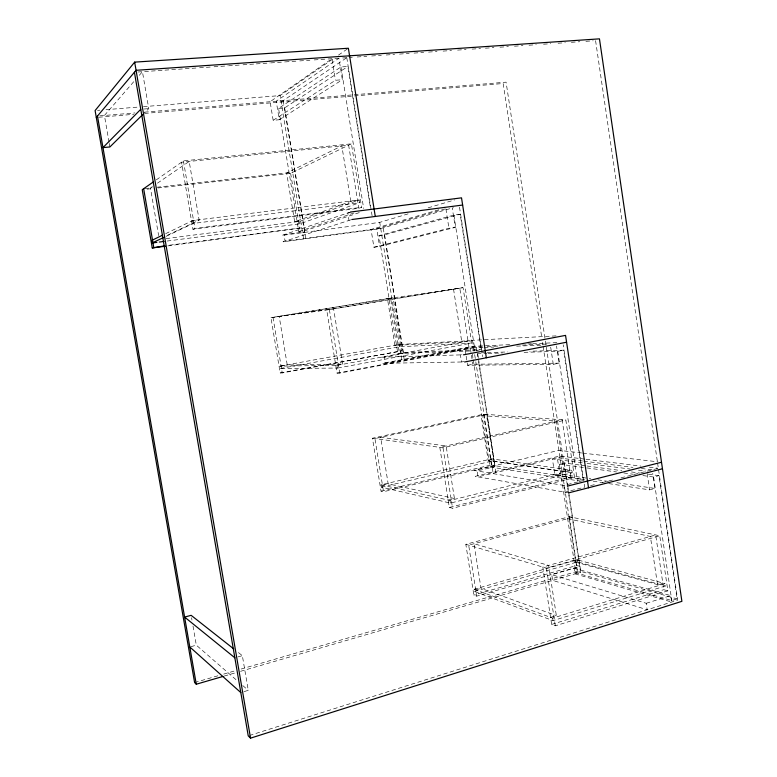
<?xml version="1.0" encoding="UTF-8"?>
<svg xmlns="http://www.w3.org/2000/svg" width="777" height="777" viewBox="0 0 777 777"><rect width="100%" height="100%" fill="white"/><g stroke="black" fill="none" stroke-linecap="round" stroke-linejoin="round"><path stroke-width="0.58" stroke-dasharray="3.88 2.91" d="M133.722 81.721L104.419 115.472L109.071 142.298M139.268 75.34L142.434 71.688L148.757 108.634L144.435 112.888M156.284 179.875L183.43 160.897L351.408 143.832L361.606 207.333L358.789 208.304L192.939 229.312L181.536 162.228L348.64 145.173L358.789 208.304M143.463 106.653L280.079 95.59L333.518 58.537M338.471 55.109L348.368 48.242M152.438 186.597L150.447 187.956L158.634 235.616M157.401 183.197L189.2 161.441L199.145 220.124L165.715 236.101M281.138 102.03L349.572 55.808M359.285 212.607L304.778 230.769L298.776 231.565L278.555 108.411L340.957 66.977L347.843 66.482L370.444 207.624M278.555 108.411L284.644 107.886L347.843 66.482M273.164 120.299L335.441 80.274L342.356 79.74L338.908 58.236L276.233 101.224L279.273 119.745L273.164 120.299L270.105 101.729L331.973 58.702L335.441 80.274M279.273 119.745L342.356 79.74M165.676 233.644L192.647 220.532L359.139 199.961L359.576 202.7L299.903 223.815L166.511 241.123M157.916 187.976L290.637 173.32L351.408 143.832M166.132 236.305L193.133 223.436L359.576 202.7M192.939 229.312L194.891 228.419L361.606 207.333M350.777 201.369L341.831 145.862L286.645 172.97L294.658 221.766L350.777 201.369L357.537 200.534M166.084 238.607L299.504 221.426L359.139 199.961M167.842 245.891L301.865 227.807L168.075 245.377M350.602 212.014L281.964 235.402L379.739 222.377L408.537 213.743M298.776 231.565L354.73 212.762M302.564 232.663L304.71 231.954L284.023 234.703L285.081 241.132L383.207 227.836L404.244 359.664L401.69 359.722L379.739 222.377M350.66 219.891L283.022 241.802L380.73 228.545L453.409 207.682M249.407 735.508L677.709 600.135L657.614 463.257M585.848 465.86L564.277 462.975L559.372 464.17L575.893 572.785L671.784 600.563L677.068 598.892L658.974 475.631L646.988 474.028M646.221 603.282L670.716 595.609L671.668 602.039L574.99 573.844L574.125 568.201L551.748 574.669L552.622 580.37L647.183 609.78L646.221 603.282L551.748 574.669M667.87 590.85L663.781 589.704L655.701 534.926L542.822 567.064L551.651 624.426L555.322 625.815L667.87 590.85L659.76 535.78L569.298 516.705L465.831 544.318L473.844 595.075L476.709 596.153L579.933 566.336L576.709 565.433L473.844 595.075M551.651 624.426L663.781 589.704M474.077 589.277L552.651 618.142L665.122 583.595L665.471 585.975L553.039 620.629L474.426 591.472L474.077 589.277L577.175 559.809L665.122 583.595M550.563 617.375L556.351 615.598L548.649 565.413L473.999 543.725L481.021 588.364L556.351 615.598M579.02 560.314L574.125 561.713L657.497 584.586L662.791 582.973M428.117 207.867L454.613 199.922M244.017 691.627L248.281 690.345L242.346 655.662L236.655 651.175M438.85 209.771L371.066 229.477L373.912 247.251L379.574 246.445L455.283 227.379L452.272 208.071M194.609 682.556L219.036 675.456M223.689 674.106L235.324 670.726M241.142 669.036L577.321 571.318L580.516 572.241L546.124 345.775M575.893 572.785L580.73 571.377L677.068 598.892M224.223 676.077L235.868 672.678M240.52 671.328L580.516 572.241M445.143 208.945L376.738 228.71L379.574 246.445M465.831 544.318L546.464 568.142L659.76 535.78M238.063 656.886L242.346 655.662M475.718 589.879L481.021 588.364M474.426 591.472L577.496 561.917L665.471 585.975M190.889 646.678L196.319 645.172L237.344 680.837M453.904 215.103L475.038 350.806L397.824 353.525L378.972 235.616L453.904 215.103L460.207 214.258L481.245 349.621L476.068 350.612M378.972 235.616L384.615 234.839L460.207 214.258M572.503 517.375L468.667 545.153L476.709 596.153M608.818 483.595L649.572 489.869L654.953 488.442L652.729 473.329M642.88 475.563L653.612 477.029L658.974 475.631M590.52 485.644L596.367 484.149M602.214 482.643L612.742 479.953M620.93 477.855L658.352 468.269M373.912 247.251L448.941 228.263L455.283 227.379M577.865 481.905L563.937 485.431L564.966 492.191L584.673 487.14L563.189 344.784M579.02 481.614L583.663 480.439M473.261 359.858L489.966 466.977L577.33 480.662L583.051 479.215L563.578 350.184L529.661 351.253M570.804 477.039L562.121 419.755L439.811 447.348L449.329 507.459L570.804 477.039L574.553 477.612L565.831 420.017L483.527 414.209L372.455 438.228L381.021 491.122L383.527 491.724L494.357 465.355L486.431 414.413L374.922 438.558L383.527 491.724M449.329 507.459L452.573 508.236L574.553 477.612M381.041 484.858L450.009 500.485L571.872 470.299L572.251 472.785L450.417 503.098L381.41 487.15L381.041 484.858L491.705 458.848L571.872 470.299M582.274 462.83L552.398 458.945L554.885 475.301L559.799 474.077L590.724 478.749M448.164 500.067L454.438 498.513L446.124 445.93L380.652 437.315L388.17 483.838L454.438 498.513M564.024 471.406L556.371 421.056L481.157 415.549L488.141 460.324L564.024 471.406L569.735 469.998M562.927 456.41L478.04 476.864L477.117 470.959L494.978 466.695L492.074 466.249M381.021 491.122L491.423 464.908L494.357 465.355M489.966 466.977L495.153 465.744L583.051 479.215M382.469 485.178L388.17 483.838M488.141 460.324L493.385 459.09M381.41 487.15L492.045 461.043L572.251 472.785M372.455 438.228L443.007 447.785L565.831 420.017M466.161 356.196L467.579 365.277L553.292 364.335L559.129 363.16L556.526 345.969M467.579 365.277L472.853 364.248L559.129 363.16M524.077 352.34L557.769 351.321L563.578 350.184M463.879 361.528L461.499 361.995L460.392 354.895L462.771 354.448M337.024 373.106L469.162 348.203L459.79 288.131L326.709 309.926L337.024 373.106L339.743 373.115L472.484 348.067L463.073 287.655L387.461 298.698L394.93 345.396L461.8 341.967L468.007 340.812M337.752 368.055L470.308 343.317L469.9 340.714L399.096 344.454L279.914 366.122L280.312 368.521L337.752 368.055L337.305 365.316L279.914 366.122M397.824 353.525L403.399 352.496L481.245 349.621M335.761 365.336L342.608 364.073L333.595 308.799L279.186 316.375L287.247 364.986L342.608 364.073M337.305 365.316L472.455 340.326L557.09 335.829M399.038 351.01L390.588 298.145L270.959 317.676L280.157 372.941L401.612 350.913L393.133 297.776L272.999 317.385L282.236 372.941L401.612 350.913M281.099 366.113L287.247 364.986M394.93 345.396L400.573 344.376M280.312 368.521L399.465 346.736L470.308 343.317M270.959 317.676L329.37 309.557L463.073 287.655M294.658 221.766L300.738 220.979M350.136 212.675L347.805 212.976L349.009 220.425M191.53 221.066L199.145 220.124M144.862 188.578L152.078 187.781M156.886 187.247L292.754 172.29M147.057 189.17L151.884 188.636M99.796 115.851L134.955 112.937M144.512 112.15L506.089 82.158L545.94 344.57M98.718 117.249L133.751 114.326M144.59 113.423L503.156 83.518L541.783 337.606M144.192 109.003L148.757 108.634M97.523 110.373L99.942 110.179M105.983 109.683L138.627 107.041M137.859 72.008L198.572 67.842M199.582 67.774L213.092 66.851M214.054 66.783L227.622 65.86M228.535 65.792L241.812 64.879M243.016 64.802L255.458 63.947M256.293 63.889L269.988 62.956M270.765 62.898L284.508 61.956M285.246 61.907L298.523 60.994M299.728 60.917L309.926 60.217M314.209 59.926L326.874 59.052M328.088 58.974L338.335 58.275M342.608 57.974L352.292 57.313M357.129 56.983L366.812 56.323M371.659 55.983L381.342 55.322M386.179 54.992L394.658 54.409M399.495 54.079L409.178 53.419M414.024 53.089L423.708 52.418M428.545 52.088L437.014 51.505M443.075 51.097L451.544 50.515M457.595 50.097L466.064 49.524M472.115 49.106L480.594 48.524M485.431 48.193L493.91 47.611M499.961 47.193L508.43 46.62M514.481 46.202L522.96 45.62M529.011 45.212L536.266 44.707M543.531 44.211L550.796 43.716M558.061 43.221L565.316 42.716M571.367 42.308L579.846 41.725M585.897 41.307L593.162 40.812M509.693 344.677L473.378 346.241L382.575 363.315L464.831 361.936M527.845 343.9L531.478 343.745M532.692 343.687L556.895 342.647M482.313 346.746L470.202 347.251L471.26 354.05M487.15 346.552L499.261 346.047M522.27 345.085L547.707 344.026M482.964 347.523L464.918 348.251L465.986 355.06M484.168 347.474L493.793 347.086M516.647 346.163L541.909 345.143M400.718 353.642L403.273 353.554L384.071 357.119L385.062 363.277L476.204 346.124L477.874 356.857M481.225 352.787L486.072 352.632M487.276 352.593L507.867 351.942M477.146 353.758L486.771 353.467M487.975 353.428L502.418 352.991M381.594 357.187L463.714 354.798M280.157 372.941L282.236 372.941M581.584 452.962L558.925 450.339L474.281 470.483L567.696 486.062M582.779 453.108L657.934 461.829M584.858 459.129L559.79 456.012L475.194 476.359L568.735 492.851M586.052 459.285L640.976 466.113M649.329 467.152L657.692 468.191M582.546 460.965L557.323 457.76L559.799 474.077M583.75 461.12L632.993 467.395M641.404 468.463L652.214 469.842M587.062 463.451L630.089 469.046M638.451 470.134L645.629 471.066M587.053 466.015L621.814 470.668M631.4 471.95L639.792 473.067M559.372 464.17L585.615 467.744M586.81 467.909L616.637 471.979M623.795 472.96L633.333 474.261M597.863 479.827L608.566 481.439M616.889 482.702L654.953 488.442M554.885 475.301L584.848 479.914M593.239 481.206L602.826 482.682M567.589 518.696L650.388 536.441L657.497 584.586M574.125 568.201L670.716 595.609M242.812 685.596L248.281 690.345M109.275 143.463L109.878 146.96M191.56 617.715L191.977 620.104M193.007 626.077L196.319 645.172M183.43 160.897L194.891 228.419M192.647 220.532L193.133 223.436M284.644 107.886L304.778 230.769M283.197 100.641L305.759 238.335L303.603 239.005L280.079 95.59M299.504 221.426L299.903 223.815M290.637 173.32L299.699 228.545M329.37 309.557L339.743 373.115M346.785 57.692L372.164 216.181M340.957 66.977L363.675 208.498M443.007 447.785L452.573 508.236M450.009 500.485L450.417 503.098M384.615 234.839L403.399 352.496M399.096 344.454L399.465 346.736M459.508 207.187L482.731 356.672M477.777 354.089L478.331 357.653M478.515 358.838L495.153 465.744M478.622 361.626L495.891 472.562L492.977 472.086L475.806 361.829M491.705 458.848L492.045 461.043M472.455 340.326L474.494 353.438M474.679 354.633L475.621 360.625M483.527 414.209L491.423 464.908M472.338 353.904L473.076 358.663M471.435 355.186L472.319 360.849M472.494 361.985L472.853 364.248M445.92 208.906L448.941 228.263M453.545 289.151L461.8 341.967M546.464 568.142L555.322 625.815M552.651 618.142L553.039 620.629M550.679 347.105L553.292 364.335M564.277 462.975L567.531 484.411M567.705 485.606L580.73 571.377M577.175 559.809L577.496 561.917M569.298 516.705L576.709 565.433M542.511 342.404L542.88 344.803M543.055 345.998L577.321 571.318M557.769 351.321L577.33 480.662M595.58 40.647L657.439 462.062M653.612 477.029L671.784 600.563M647.163 473.552L649.572 489.869"/><path stroke-width="1.17" d="M375.272 216.453L348.368 48.242L134.664 62.121L95.105 110.567L194.609 682.556L196.28 684.216L223.057 676.417M96.299 117.444L136.062 70.299L599.456 38.85L681.895 601.33L250.544 738.15L248.242 735.868L134.421 72.242M140.773 109.285L102.972 147.611L109.878 146.96L142.706 114.598M153.37 181.915L142.23 189.705L152.263 247.941L165.443 246.202M162.442 235.217L151.651 240.472L152.088 242.997L163.976 237.335M152.263 247.941L164.491 245.853M568.735 492.851L662.47 468.784M567.696 486.062L661.509 462.247M464.831 361.936L566.579 342.23M463.714 354.798L565.549 335.382L588.519 487.771M351.806 219.522L462.636 205.041M153.292 242.842L156.896 242.366M159.304 242.055L164.102 241.433M350.602 212.014L461.519 197.844L486.344 357.77M233.809 648.941L191.142 615.335L184.605 617.074L234.858 657.798M189.802 646.979L240.821 692.579M97.484 116.045L196.28 684.216M143.658 188.704L153.739 247.261M134.664 62.121L250.544 738.15"/></g></svg>
